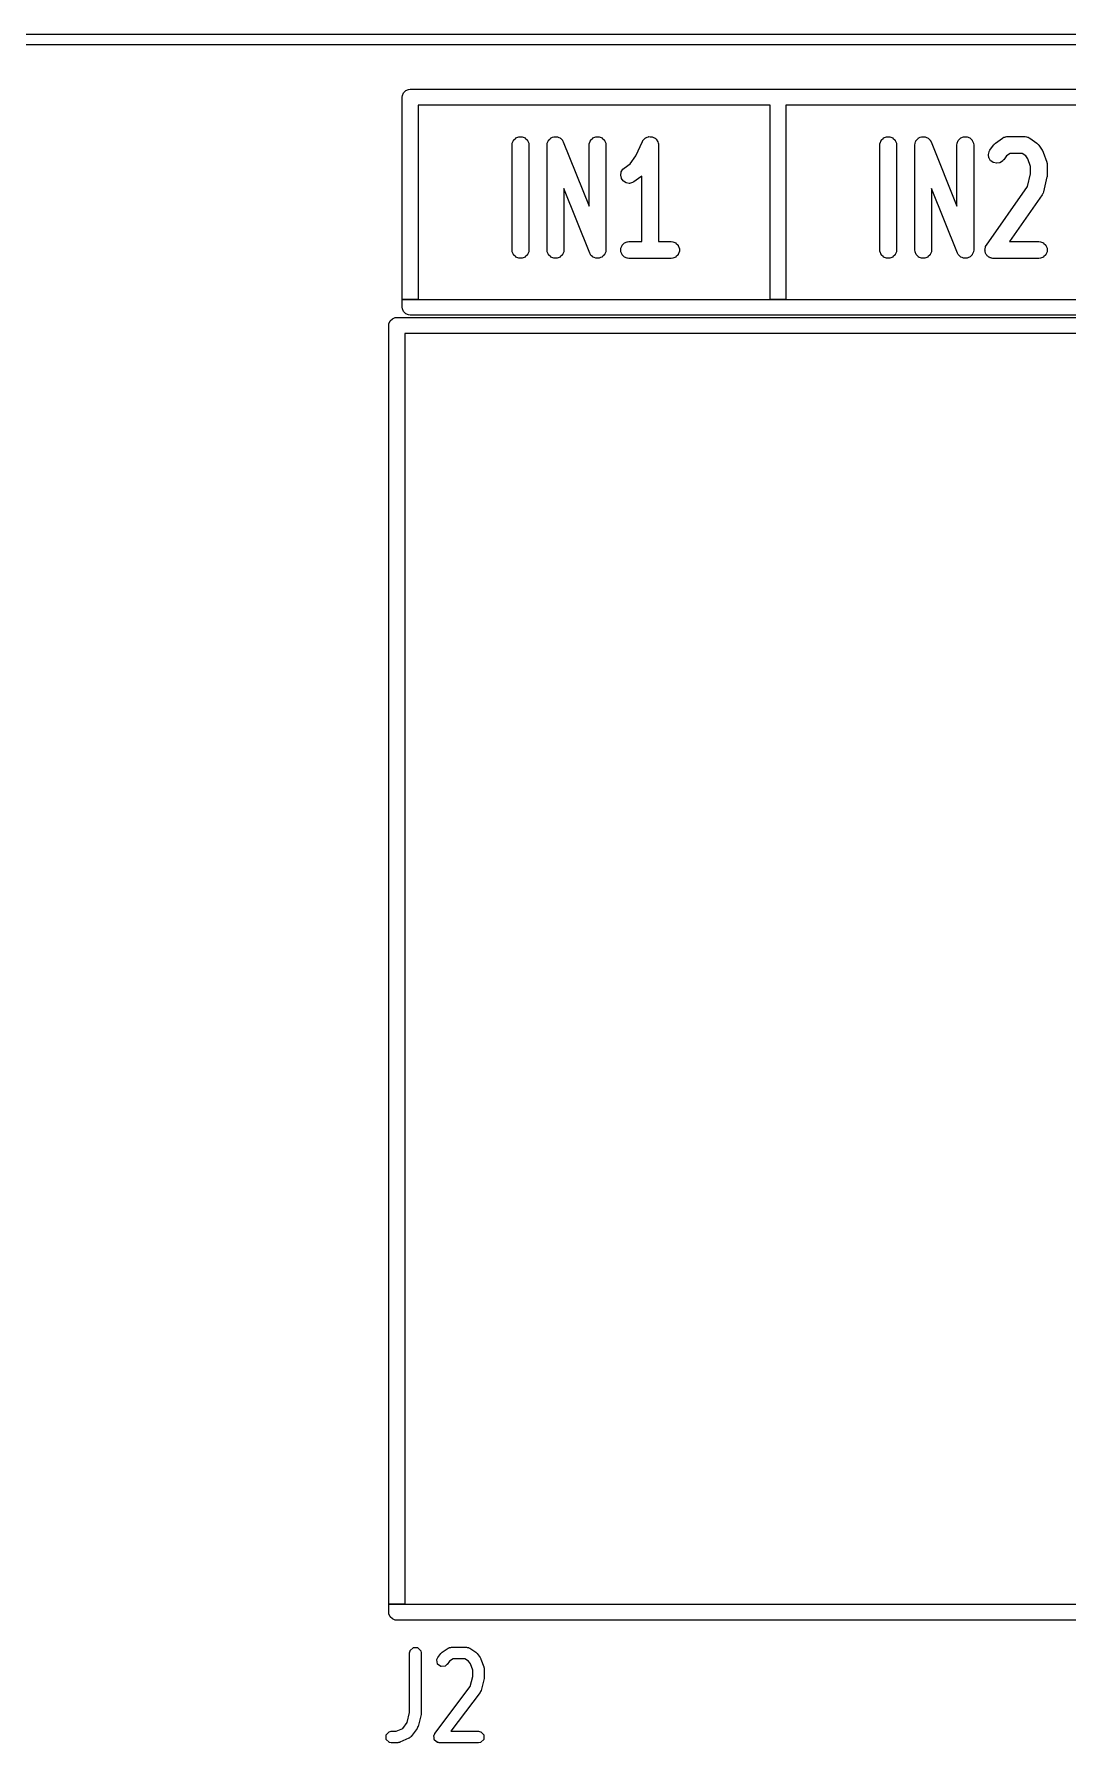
# Model space of a CAD drawing. Header units: inches. Extents: x 0 to 2.68, y 0 to 2.67.
# Drawn here: x 1.473 to 1.861, y 2.031 to 2.671 of the extents above; entities that cross this region are included whole.
import ezdxf

# ---------------------------------------------------------------- set-up
doc = ezdxf.new("R2010")
doc.units = ezdxf.units.IN
doc.header["$MEASUREMENT"] = 0
doc.layers.add('Edge.Cuts', color=254, linetype='CONTINUOUS', true_color=0xd0d2cd)

msp = doc.modelspace()

# ---------------------------------------------------------------- linework, layer by layer
at = {"layer": 'Edge.Cuts', "linetype": 'CONTINUOUS'}
for p, q in [((0, 2.67126), (2.67717, 2.67126)), ((2.6752, 2.66732), (0.00197, 2.66732)), ((1.61122, 2.64764), (1.61128, 2.64821)), ((1.61122, 2.57185), (1.61122, 2.64764)), ((1.61128, 2.64821), (1.61172, 2.64928)), ((1.61172, 2.64928), (1.61253, 2.65009)), ((1.61253, 2.65009), (1.6136, 2.65053)), ((1.6136, 2.65053), (1.61417, 2.65059)), ((1.61417, 2.65059), (2.16535, 2.65059)), ((1.74902, 2.64469), (1.61713, 2.64469)), ((1.61713, 2.64469), (1.61713, 2.57185)), ((1.74902, 2.57185), (1.74902, 2.64469)), ((1.88681, 2.64469), (1.75492, 2.64469)), ((1.75492, 2.64469), (1.75492, 2.57185)), ((1.6538, 2.63237), (1.65486, 2.63281)), ((1.65486, 2.63281), (1.65494, 2.63282)), ((1.65494, 2.63282), (1.65609, 2.63282)), ((1.65609, 2.63282), (1.65616, 2.63281)), ((1.65616, 2.63281), (1.65723, 2.63237)), ((1.66747, 2.6326), (1.66798, 2.63281)), ((1.66798, 2.63281), (1.66802, 2.63282)), ((1.66802, 2.63282), (1.66802, 2.63282)), ((1.66802, 2.63282), (1.66804, 2.63282)), ((1.66804, 2.63282), (1.66806, 2.63282)), ((1.66806, 2.63282), (1.6681, 2.63283)), ((1.66806, 2.63282), (1.66806, 2.63282)), ((1.6681, 2.63283), (1.66866, 2.63282)), ((1.66866, 2.63282), (1.66921, 2.63282)), ((1.66921, 2.63282), (1.66925, 2.63282)), ((1.66925, 2.63282), (1.66925, 2.63282)), ((1.66925, 2.63282), (1.66927, 2.63281)), ((1.66927, 2.63281), (1.66929, 2.63281)), ((1.66929, 2.63281), (1.66929, 2.63281)), ((1.66929, 2.63281), (1.66932, 2.6328)), ((1.66932, 2.6328), (1.66984, 2.63258)), ((1.68267, 2.63237), (1.68373, 2.63281)), ((1.68373, 2.63281), (1.68381, 2.63282)), ((1.68381, 2.63282), (1.68496, 2.63282)), ((1.68496, 2.63282), (1.68503, 2.63281)), ((1.68503, 2.63281), (1.6861, 2.63237)), ((1.70295, 2.63262), (1.70342, 2.63281)), ((1.70342, 2.63281), (1.70349, 2.63282)), ((1.70349, 2.63282), (1.70352, 2.63282)), ((1.70352, 2.63282), (1.70355, 2.63284)), ((1.70355, 2.63284), (1.70363, 2.63285)), ((1.70363, 2.63285), (1.70414, 2.63282)), ((1.70414, 2.63282), (1.70464, 2.63282)), ((1.70464, 2.63282), (1.70472, 2.63281)), ((1.70472, 2.63281), (1.70475, 2.6328)), ((1.70475, 2.6328), (1.70478, 2.6328)), ((1.70478, 2.6328), (1.70485, 2.63278)), ((1.70485, 2.63278), (1.70531, 2.63256)), ((1.79159, 2.63237), (1.79266, 2.63281)), ((1.79266, 2.63281), (1.79273, 2.63282)), ((1.79273, 2.63282), (1.79388, 2.63282)), ((1.79388, 2.63282), (1.79396, 2.63281)), ((1.79396, 2.63281), (1.79502, 2.63237)), ((1.80526, 2.6326), (1.80578, 2.63281)), ((1.80578, 2.63281), (1.80582, 2.63282)), ((1.80582, 2.63282), (1.80582, 2.63282)), ((1.80582, 2.63282), (1.80584, 2.63282)), ((1.80584, 2.63282), (1.80585, 2.63282)), ((1.80585, 2.63282), (1.80586, 2.63282)), ((1.80586, 2.63282), (1.80589, 2.63283)), ((1.80589, 2.63283), (1.80645, 2.63282)), ((1.80645, 2.63282), (1.80701, 2.63282)), ((1.80701, 2.63282), (1.80704, 2.63282)), ((1.80704, 2.63282), (1.80704, 2.63282)), ((1.80704, 2.63282), (1.80706, 2.63281)), ((1.80706, 2.63281), (1.80708, 2.63281)), ((1.80708, 2.63281), (1.80708, 2.63281)), ((1.80708, 2.63281), (1.80712, 2.6328)), ((1.80712, 2.6328), (1.80763, 2.63258)), ((1.82046, 2.63237), (1.82153, 2.63281)), ((1.82153, 2.63281), (1.8216, 2.63282)), ((1.8216, 2.63282), (1.82275, 2.63282)), ((1.82275, 2.63282), (1.82283, 2.63281)), ((1.82283, 2.63281), (1.82389, 2.63237)), ((1.83667, 2.63261), (1.83698, 2.63269)), ((1.83698, 2.63269), (1.83728, 2.63281)), ((1.83728, 2.63281), (1.83733, 2.63282)), ((1.83733, 2.63282), (1.83775, 2.63286)), ((1.83775, 2.63286), (1.83779, 2.63287)), ((1.83779, 2.63287), (1.83787, 2.63288)), ((1.83787, 2.63288), (1.83787, 2.63288)), ((1.83787, 2.63288), (1.83791, 2.63288)), ((1.83791, 2.63288), (1.83793, 2.63288)), ((1.83793, 2.63288), (1.84449, 2.63288)), ((1.84449, 2.63288), (1.84451, 2.63288)), ((1.84451, 2.63288), (1.84454, 2.63288)), ((1.84454, 2.63288), (1.84455, 2.63288)), ((1.84455, 2.63288), (1.84462, 2.63287)), ((1.84462, 2.63287), (1.84467, 2.63286)), ((1.84467, 2.63286), (1.84508, 2.63282)), ((1.84508, 2.63282), (1.84514, 2.63281)), ((1.84514, 2.63281), (1.84544, 2.63269)), ((1.84544, 2.63269), (1.84575, 2.63261)), ((1.65236, 2.62975), (1.65242, 2.63033)), ((1.65236, 2.62973), (1.65236, 2.62975)), ((1.65236, 2.59036), (1.65236, 2.62973)), ((1.65242, 2.63033), (1.65243, 2.63038)), ((1.65243, 2.63038), (1.65287, 2.63145)), ((1.65287, 2.63145), (1.65292, 2.63151)), ((1.65292, 2.63151), (1.65373, 2.63233)), ((1.65373, 2.63233), (1.6538, 2.63237)), ((1.65723, 2.63237), (1.65729, 2.63233)), ((1.65729, 2.63233), (1.65811, 2.63151)), ((1.65811, 2.63151), (1.65815, 2.63145)), ((1.65815, 2.63145), (1.65859, 2.63038)), ((1.65859, 2.63038), (1.6586, 2.63033)), ((1.6586, 2.63033), (1.65866, 2.62975)), ((1.65866, 2.62975), (1.65866, 2.62973)), ((1.65866, 2.62973), (1.65866, 2.59036)), ((1.66549, 2.62975), (1.66554, 2.63033)), ((1.66549, 2.62973), (1.66549, 2.62975)), ((1.66549, 2.59036), (1.66549, 2.62973)), ((1.66554, 2.63033), (1.66556, 2.63038)), ((1.66556, 2.63038), (1.66557, 2.63042)), ((1.66556, 2.63038), (1.66556, 2.63038)), ((1.66557, 2.63042), (1.66579, 2.63093)), ((1.66579, 2.63093), (1.666, 2.63145)), ((1.666, 2.63145), (1.66602, 2.63148)), ((1.66602, 2.63148), (1.66603, 2.6315)), ((1.66602, 2.63148), (1.66602, 2.63148)), ((1.66603, 2.6315), (1.66604, 2.63151)), ((1.66604, 2.63151), (1.66606, 2.63154)), ((1.66604, 2.63151), (1.66604, 2.63151)), ((1.66606, 2.63154), (1.66646, 2.63193)), ((1.66646, 2.63193), (1.66686, 2.63233)), ((1.66686, 2.63233), (1.66689, 2.63235)), ((1.66689, 2.63235), (1.6669, 2.63236)), ((1.66689, 2.63235), (1.66689, 2.63235)), ((1.6669, 2.63236), (1.66692, 2.63237)), ((1.66692, 2.63237), (1.66695, 2.63239)), ((1.66692, 2.63237), (1.66692, 2.63237)), ((1.66695, 2.63239), (1.66747, 2.6326)), ((1.66984, 2.63258), (1.67035, 2.63237)), ((1.67035, 2.63237), (1.67038, 2.63235)), ((1.67038, 2.63235), (1.67038, 2.63235)), ((1.67038, 2.63235), (1.6704, 2.63234)), ((1.6704, 2.63234), (1.67041, 2.63233)), ((1.67041, 2.63233), (1.67042, 2.63232)), ((1.67042, 2.63232), (1.67045, 2.6323)), ((1.67045, 2.6323), (1.67084, 2.6319)), ((1.67084, 2.6319), (1.67084, 2.6319)), ((1.67084, 2.6319), (1.67123, 2.63151)), ((1.67123, 2.63151), (1.67125, 2.63148)), ((1.67125, 2.63148), (1.67125, 2.63148)), ((1.67125, 2.63148), (1.67128, 2.63143)), ((1.67128, 2.63143), (1.67155, 2.63092)), ((1.67155, 2.63092), (1.67156, 2.6309)), ((1.67156, 2.6309), (1.68123, 2.60672)), ((1.68123, 2.62975), (1.68129, 2.63033)), ((1.68123, 2.62973), (1.68123, 2.62975)), ((1.68123, 2.60672), (1.68123, 2.62973)), ((1.68129, 2.63033), (1.68131, 2.63038)), ((1.68131, 2.63038), (1.68175, 2.63145)), ((1.68175, 2.63145), (1.68179, 2.63151)), ((1.68179, 2.63151), (1.6826, 2.63233)), ((1.6826, 2.63233), (1.68267, 2.63237)), ((1.6861, 2.63237), (1.68616, 2.63233)), ((1.68616, 2.63233), (1.68698, 2.63151)), ((1.68698, 2.63151), (1.68702, 2.63145)), ((1.68702, 2.63145), (1.68746, 2.63038)), ((1.68746, 2.63038), (1.68748, 2.63033)), ((1.68748, 2.63033), (1.68753, 2.62975)), ((1.68753, 2.62975), (1.68753, 2.62973)), ((1.68753, 2.62973), (1.68753, 2.59036)), ((1.69871, 2.62569), (1.70121, 2.63106)), ((1.70121, 2.63106), (1.70122, 2.63108)), ((1.70122, 2.63108), (1.70141, 2.6314)), ((1.70141, 2.6314), (1.70143, 2.63145)), ((1.70143, 2.63145), (1.70147, 2.63151)), ((1.70147, 2.63151), (1.70148, 2.63152)), ((1.70148, 2.63152), (1.70152, 2.63158)), ((1.70152, 2.63158), (1.70155, 2.63162)), ((1.70155, 2.63162), (1.70193, 2.63197)), ((1.70193, 2.63197), (1.70229, 2.63233)), ((1.70229, 2.63233), (1.70235, 2.63237)), ((1.70235, 2.63237), (1.70238, 2.63238)), ((1.70238, 2.63238), (1.7024, 2.6324)), ((1.7024, 2.6324), (1.70247, 2.63244)), ((1.70247, 2.63244), (1.70295, 2.63262)), ((1.70531, 2.63256), (1.70578, 2.63237)), ((1.70578, 2.63237), (1.70585, 2.63233)), ((1.70585, 2.63233), (1.70587, 2.6323)), ((1.70587, 2.6323), (1.7059, 2.63229)), ((1.7059, 2.63229), (1.70596, 2.63225)), ((1.70596, 2.63225), (1.7063, 2.63187)), ((1.7063, 2.63187), (1.70666, 2.63151)), ((1.70666, 2.63151), (1.70671, 2.63145)), ((1.70671, 2.63145), (1.70672, 2.63142)), ((1.70672, 2.63142), (1.70674, 2.6314)), ((1.70674, 2.6314), (1.70678, 2.63133)), ((1.70678, 2.63133), (1.70695, 2.63085)), ((1.70695, 2.63085), (1.70715, 2.63038)), ((1.70715, 2.63038), (1.70716, 2.63033)), ((1.70716, 2.63033), (1.70717, 2.63026)), ((1.70717, 2.63026), (1.70717, 2.63025)), ((1.70717, 2.63025), (1.70718, 2.63017)), ((1.70718, 2.63017), (1.70718, 2.63012)), ((1.70718, 2.63012), (1.70722, 2.62975)), ((1.70722, 2.62975), (1.70722, 2.62973)), ((1.70722, 2.62973), (1.70722, 2.59351)), ((1.79016, 2.62975), (1.79022, 2.63033)), ((1.79016, 2.62973), (1.79016, 2.62975)), ((1.79016, 2.59036), (1.79016, 2.62973)), ((1.79022, 2.63033), (1.79023, 2.63038)), ((1.79023, 2.63038), (1.79067, 2.63145)), ((1.79067, 2.63145), (1.79071, 2.63151)), ((1.79071, 2.63151), (1.79153, 2.63233)), ((1.79153, 2.63233), (1.79159, 2.63237)), ((1.79502, 2.63237), (1.79509, 2.63233)), ((1.79509, 2.63233), (1.7959, 2.63151)), ((1.7959, 2.63151), (1.79594, 2.63145)), ((1.79594, 2.63145), (1.79638, 2.63038)), ((1.79638, 2.63038), (1.7964, 2.63033)), ((1.7964, 2.63033), (1.79646, 2.62975)), ((1.79646, 2.62975), (1.79646, 2.62973)), ((1.79646, 2.62973), (1.79646, 2.59036)), ((1.80328, 2.62975), (1.80334, 2.63033)), ((1.80328, 2.62973), (1.80328, 2.62975)), ((1.80328, 2.59036), (1.80328, 2.62973)), ((1.80334, 2.63033), (1.80335, 2.63038)), ((1.80335, 2.63038), (1.80336, 2.63042)), ((1.80335, 2.63038), (1.80335, 2.63038)), ((1.80336, 2.63042), (1.80358, 2.63093)), ((1.80358, 2.63093), (1.80379, 2.63145)), ((1.80379, 2.63145), (1.80381, 2.63148)), ((1.80381, 2.63148), (1.80383, 2.6315)), ((1.80381, 2.63148), (1.80381, 2.63148)), ((1.80383, 2.6315), (1.80384, 2.63151)), ((1.80384, 2.63151), (1.80386, 2.63154)), ((1.80384, 2.63151), (1.80384, 2.63151)), ((1.80386, 2.63154), (1.80426, 2.63193)), ((1.80426, 2.63193), (1.80465, 2.63233)), ((1.80465, 2.63233), (1.80468, 2.63235)), ((1.80468, 2.63235), (1.8047, 2.63236)), ((1.80468, 2.63235), (1.80468, 2.63235)), ((1.8047, 2.63236), (1.80471, 2.63237)), ((1.80471, 2.63237), (1.80472, 2.63237)), ((1.80472, 2.63237), (1.80475, 2.63239)), ((1.80475, 2.63239), (1.80526, 2.6326)), ((1.80763, 2.63258), (1.80815, 2.63237)), ((1.80815, 2.63237), (1.80818, 2.63235)), ((1.80818, 2.63235), (1.80818, 2.63235)), ((1.80818, 2.63235), (1.80819, 2.63234)), ((1.80819, 2.63234), (1.80821, 2.63233)), ((1.80821, 2.63233), (1.80821, 2.63232)), ((1.80821, 2.63232), (1.80824, 2.6323)), ((1.80824, 2.6323), (1.80863, 2.6319)), ((1.80863, 2.6319), (1.80863, 2.6319)), ((1.80863, 2.6319), (1.80902, 2.63151)), ((1.80902, 2.63151), (1.80905, 2.63148)), ((1.80905, 2.63148), (1.80905, 2.63148)), ((1.80905, 2.63148), (1.80908, 2.63143)), ((1.80908, 2.63143), (1.80935, 2.63092)), ((1.80935, 2.63092), (1.80935, 2.6309)), ((1.80935, 2.6309), (1.81903, 2.60672)), ((1.81903, 2.62975), (1.81909, 2.63033)), ((1.81903, 2.62973), (1.81903, 2.62975)), ((1.81903, 2.60672), (1.81903, 2.62973)), ((1.81909, 2.63033), (1.8191, 2.63038)), ((1.8191, 2.63038), (1.81954, 2.63145)), ((1.81954, 2.63145), (1.81958, 2.63151)), ((1.81958, 2.63151), (1.8204, 2.63233)), ((1.8204, 2.63233), (1.82046, 2.63237)), ((1.82389, 2.63237), (1.82396, 2.63233)), ((1.82396, 2.63233), (1.82477, 2.63151)), ((1.82477, 2.63151), (1.82482, 2.63145)), ((1.82482, 2.63145), (1.82526, 2.63038)), ((1.82526, 2.63038), (1.82527, 2.63033)), ((1.82527, 2.63033), (1.82533, 2.62975)), ((1.82533, 2.62975), (1.82533, 2.62973)), ((1.82533, 2.62973), (1.82533, 2.59036)), ((1.83085, 2.62609), (1.83109, 2.62721)), ((1.83109, 2.62721), (1.83112, 2.62727)), ((1.83112, 2.62727), (1.8314, 2.62777)), ((1.8314, 2.62777), (1.83141, 2.62779)), ((1.83141, 2.62779), (1.83272, 2.62966)), ((1.83272, 2.62966), (1.83273, 2.62968)), ((1.83273, 2.62968), (1.83295, 2.62993)), ((1.83295, 2.62993), (1.83298, 2.62998)), ((1.83298, 2.62998), (1.83302, 2.63003)), ((1.83302, 2.63003), (1.83307, 2.63007)), ((1.83307, 2.63007), (1.83311, 2.63012)), ((1.83311, 2.63012), (1.83315, 2.63016)), ((1.83315, 2.63016), (1.8332, 2.63019)), ((1.8332, 2.63019), (1.83346, 2.63041)), ((1.83346, 2.63041), (1.83347, 2.63042)), ((1.83347, 2.63042), (1.8361, 2.63229)), ((1.8361, 2.63229), (1.83611, 2.6323)), ((1.83611, 2.6323), (1.83614, 2.63232)), ((1.83614, 2.63232), (1.83615, 2.63233)), ((1.83615, 2.63233), (1.83621, 2.63237)), ((1.83621, 2.63237), (1.83625, 2.63239)), ((1.83625, 2.63239), (1.83661, 2.63259)), ((1.83661, 2.63259), (1.83667, 2.63261)), ((1.83894, 2.62658), (1.83757, 2.62561)), ((1.84348, 2.62658), (1.83894, 2.62658)), ((1.84484, 2.62561), (1.84348, 2.62658)), ((1.84575, 2.63261), (1.8458, 2.63259)), ((1.8458, 2.63259), (1.84616, 2.63239)), ((1.84616, 2.63239), (1.8462, 2.63237)), ((1.8462, 2.63237), (1.84627, 2.63233)), ((1.84627, 2.63233), (1.84627, 2.63232)), ((1.84627, 2.63232), (1.8463, 2.6323)), ((1.8463, 2.6323), (1.84632, 2.63229)), ((1.84632, 2.63229), (1.84894, 2.63042)), ((1.84894, 2.63042), (1.84896, 2.63041)), ((1.84896, 2.63041), (1.84921, 2.63019)), ((1.84921, 2.63019), (1.84926, 2.63016)), ((1.84926, 2.63016), (1.8493, 2.63012)), ((1.8493, 2.63012), (1.84935, 2.63007)), ((1.84935, 2.63007), (1.84939, 2.63003)), ((1.84939, 2.63003), (1.84943, 2.62998)), ((1.84943, 2.62998), (1.84946, 2.62993)), ((1.84946, 2.62993), (1.84968, 2.62968)), ((1.84968, 2.62968), (1.84969, 2.62966)), ((1.84969, 2.62966), (1.85101, 2.62779)), ((1.85101, 2.62779), (1.85102, 2.62777)), ((1.85102, 2.62777), (1.85109, 2.62764)), ((1.85109, 2.62764), (1.85112, 2.62761)), ((1.85112, 2.62761), (1.85115, 2.62757)), ((1.85115, 2.62757), (1.85122, 2.62741)), ((1.85122, 2.62741), (1.8513, 2.62727)), ((1.8513, 2.62727), (1.85132, 2.62721)), ((1.85132, 2.62721), (1.85133, 2.62717)), ((1.85133, 2.62717), (1.85139, 2.62704)), ((1.85139, 2.62704), (1.8514, 2.62702)), ((1.8514, 2.62702), (1.85271, 2.62327)), ((1.69327, 2.61963), (1.69388, 2.62061)), ((1.69388, 2.62061), (1.69391, 2.62065)), ((1.69391, 2.62065), (1.69435, 2.62103)), ((1.69435, 2.62103), (1.69436, 2.62105)), ((1.69436, 2.62105), (1.69655, 2.62261)), ((1.69655, 2.62261), (1.69871, 2.62569)), ((1.83084, 2.62601), (1.83085, 2.62609)), ((1.83104, 2.62488), (1.83084, 2.62601)), ((1.83107, 2.62481), (1.83104, 2.62488)), ((1.83169, 2.62383), (1.83107, 2.62481)), ((1.83174, 2.62378), (1.83169, 2.62383)), ((1.83269, 2.62312), (1.83174, 2.62378)), ((1.83276, 2.62309), (1.83269, 2.62312)), ((1.83388, 2.62284), (1.83276, 2.62309)), ((1.83396, 2.62284), (1.83388, 2.62284)), ((1.83509, 2.62304), (1.83396, 2.62284)), ((1.83517, 2.62306), (1.83509, 2.62304)), ((1.83614, 2.62368), (1.83517, 2.62306)), ((1.83618, 2.62372), (1.83614, 2.62368)), ((1.83656, 2.62416), (1.83618, 2.62372)), ((1.83657, 2.62418), (1.83656, 2.62416)), ((1.83757, 2.62561), (1.83657, 2.62418)), ((1.8456, 2.62453), (1.84484, 2.62561)), ((1.84659, 2.6217), (1.8456, 2.62453)), ((1.84659, 2.61885), (1.84659, 2.6217)), ((1.85271, 2.62327), (1.85272, 2.62325)), ((1.85272, 2.62325), (1.85279, 2.62294)), ((1.85279, 2.62294), (1.85282, 2.62288)), ((1.85282, 2.62288), (1.85283, 2.62283)), ((1.85283, 2.62283), (1.85284, 2.62276)), ((1.85284, 2.62276), (1.85285, 2.62269)), ((1.85285, 2.62269), (1.85286, 2.62263)), ((1.85286, 2.62263), (1.85285, 2.62257)), ((1.85285, 2.62257), (1.85289, 2.62225)), ((1.85289, 2.62225), (1.85289, 2.62223)), ((1.85289, 2.62223), (1.85289, 2.61848)), ((1.69305, 2.61842), (1.69324, 2.61956)), ((1.69305, 2.61835), (1.69305, 2.61842)), ((1.69331, 2.61722), (1.69305, 2.61835)), ((1.69324, 2.61956), (1.69327, 2.61963)), ((1.69334, 2.61715), (1.69331, 2.61722)), ((1.69401, 2.61622), (1.69334, 2.61715)), ((1.69407, 2.61616), (1.69401, 2.61622)), ((1.69505, 2.61555), (1.69407, 2.61616)), ((1.69512, 2.61553), (1.69505, 2.61555)), ((1.69625, 2.61534), (1.69512, 2.61553)), ((1.69633, 2.61534), (1.69625, 2.61534)), ((1.69745, 2.6156), (1.69633, 2.61534)), ((1.69751, 2.61562), (1.69745, 2.6156)), ((1.69801, 2.61591), (1.69751, 2.61562)), ((1.69802, 2.61592), (1.69801, 2.61591)), ((1.70065, 2.61779), (1.69802, 2.61592)), ((1.70066, 2.61781), (1.70065, 2.61779)), ((1.70092, 2.61803), (1.70066, 2.61781)), ((1.70092, 2.59351), (1.70092, 2.61803)), ((1.70092, 2.61803), (1.70092, 2.61803)), ((1.8301, 2.59217), (1.8455, 2.61417)), ((1.8455, 2.61417), (1.84659, 2.61885)), ((1.8528, 2.61777), (1.85149, 2.61214)), ((1.85281, 2.61779), (1.8528, 2.61777)), ((1.85282, 2.61783), (1.85281, 2.61783)), ((1.85281, 2.61783), (1.85281, 2.61779)), ((1.85283, 2.61789), (1.85282, 2.61783)), ((1.85285, 2.61812), (1.85283, 2.61789)), ((1.85288, 2.61836), (1.85285, 2.61812)), ((1.85289, 2.61846), (1.85288, 2.61842)), ((1.85288, 2.61842), (1.85288, 2.61842)), ((1.85288, 2.61842), (1.85288, 2.61836)), ((1.85289, 2.61848), (1.85289, 2.61846)), ((1.68146, 2.58919), (1.67178, 2.61338)), ((1.67178, 2.61338), (1.67178, 2.59036)), ((1.81925, 2.58919), (1.80958, 2.61338)), ((1.80958, 2.61338), (1.80958, 2.59036)), ((1.85101, 2.61105), (1.83873, 2.59351)), ((1.85102, 2.61107), (1.85101, 2.61105)), ((1.85126, 2.61151), (1.85102, 2.61107)), ((1.85127, 2.61152), (1.85126, 2.61151)), ((1.8513, 2.61157), (1.85127, 2.61152)), ((1.85132, 2.61163), (1.8513, 2.61158)), ((1.8513, 2.61158), (1.8513, 2.61158)), ((1.8513, 2.61158), (1.8513, 2.61158)), ((1.8513, 2.61158), (1.8513, 2.61157)), ((1.8513, 2.61157), (1.8513, 2.61157)), ((1.85149, 2.61212), (1.85132, 2.61164)), ((1.85132, 2.61164), (1.85132, 2.61163)), ((1.85149, 2.61214), (1.85149, 2.61212)), ((1.65236, 2.59034), (1.65236, 2.59036)), ((1.65242, 2.58977), (1.65236, 2.59034)), ((1.65243, 2.58971), (1.65242, 2.58977)), ((1.65287, 2.58865), (1.65243, 2.58971)), ((1.65292, 2.58858), (1.65287, 2.58865)), ((1.65373, 2.58777), (1.65292, 2.58858)), ((1.65811, 2.58858), (1.65729, 2.58777)), ((1.65815, 2.58865), (1.65811, 2.58858)), ((1.65859, 2.58971), (1.65815, 2.58865)), ((1.6586, 2.58977), (1.65859, 2.58971)), ((1.65866, 2.59034), (1.6586, 2.58977)), ((1.65866, 2.59036), (1.65866, 2.59034)), ((1.66549, 2.59034), (1.66549, 2.59036)), ((1.66554, 2.58977), (1.66549, 2.59034)), ((1.66556, 2.58971), (1.66554, 2.58977)), ((1.666, 2.58865), (1.66556, 2.58971)), ((1.66604, 2.58858), (1.666, 2.58865)), ((1.66686, 2.58777), (1.66604, 2.58858)), ((1.67123, 2.58858), (1.67041, 2.58777)), ((1.67127, 2.58865), (1.67123, 2.58858)), ((1.67171, 2.58971), (1.67127, 2.58865)), ((1.67173, 2.58977), (1.67171, 2.58971)), ((1.67178, 2.59034), (1.67173, 2.58977)), ((1.67178, 2.59036), (1.67178, 2.59034)), ((1.68147, 2.58917), (1.68146, 2.58919)), ((1.68173, 2.58866), (1.68147, 2.58917)), ((1.68177, 2.58861), (1.68173, 2.58866)), ((1.68179, 2.58858), (1.68177, 2.58861)), ((1.68177, 2.58861), (1.68177, 2.58861)), ((1.68218, 2.58819), (1.68179, 2.58858)), ((1.68257, 2.58779), (1.68218, 2.58819)), ((1.68218, 2.58819), (1.68218, 2.58819)), ((1.68655, 2.58816), (1.68616, 2.58777)), ((1.68696, 2.58855), (1.68655, 2.58816)), ((1.68698, 2.58858), (1.68696, 2.58855)), ((1.68699, 2.5886), (1.68698, 2.58858)), ((1.68698, 2.58858), (1.68698, 2.58858)), ((1.687, 2.58861), (1.68699, 2.5886)), ((1.68702, 2.58865), (1.687, 2.58862)), ((1.687, 2.58862), (1.687, 2.58861)), ((1.68723, 2.58916), (1.68702, 2.58865)), ((1.68745, 2.58967), (1.68723, 2.58916)), ((1.68723, 2.58916), (1.68723, 2.58916)), ((1.68746, 2.58971), (1.68745, 2.58967)), ((1.68748, 2.58977), (1.68746, 2.58971)), ((1.68746, 2.58971), (1.68746, 2.58971)), ((1.68753, 2.59034), (1.68748, 2.58977)), ((1.68753, 2.59036), (1.68753, 2.59034)), ((1.6931, 2.59094), (1.69312, 2.59101)), ((1.6931, 2.58979), (1.6931, 2.59094)), ((1.69312, 2.58971), (1.6931, 2.58979)), ((1.69312, 2.59101), (1.69356, 2.59208)), ((1.69356, 2.58865), (1.69312, 2.58971)), ((1.69356, 2.59208), (1.6936, 2.59214)), ((1.6936, 2.58858), (1.69356, 2.58865)), ((1.6936, 2.59214), (1.69441, 2.59296)), ((1.69441, 2.58777), (1.6936, 2.58858)), ((1.69441, 2.59296), (1.69448, 2.593)), ((1.69448, 2.593), (1.69554, 2.59344)), ((1.69554, 2.59344), (1.6956, 2.59345)), ((1.6956, 2.59345), (1.69617, 2.59351)), ((1.69617, 2.59351), (1.69619, 2.59351)), ((1.69619, 2.59351), (1.70092, 2.59351)), ((1.70722, 2.59351), (1.71194, 2.59351)), ((1.71194, 2.59351), (1.71196, 2.59351)), ((1.71196, 2.59351), (1.71254, 2.59345)), ((1.71254, 2.59345), (1.71259, 2.59344)), ((1.71259, 2.59344), (1.71366, 2.593)), ((1.71366, 2.593), (1.71372, 2.59296)), ((1.71372, 2.59296), (1.71454, 2.59214)), ((1.71454, 2.58858), (1.71372, 2.58777)), ((1.71454, 2.59214), (1.71458, 2.59208)), ((1.71458, 2.58865), (1.71454, 2.58858)), ((1.71458, 2.59208), (1.71502, 2.59101)), ((1.71502, 2.58971), (1.71458, 2.58865)), ((1.71502, 2.59101), (1.71504, 2.59094)), ((1.71504, 2.58979), (1.71502, 2.58971)), ((1.71504, 2.59094), (1.71504, 2.58979)), ((1.79016, 2.59034), (1.79016, 2.59036)), ((1.79022, 2.58977), (1.79016, 2.59034)), ((1.79023, 2.58971), (1.79022, 2.58977)), ((1.79067, 2.58865), (1.79023, 2.58971)), ((1.79071, 2.58858), (1.79067, 2.58865)), ((1.79153, 2.58777), (1.79071, 2.58858)), ((1.7959, 2.58858), (1.79509, 2.58777)), ((1.79594, 2.58865), (1.7959, 2.58858)), ((1.79638, 2.58971), (1.79594, 2.58865)), ((1.7964, 2.58977), (1.79638, 2.58971)), ((1.79646, 2.59034), (1.7964, 2.58977)), ((1.79646, 2.59036), (1.79646, 2.59034)), ((1.80328, 2.59034), (1.80328, 2.59036)), ((1.80334, 2.58977), (1.80328, 2.59034)), ((1.80335, 2.58971), (1.80334, 2.58977)), ((1.80379, 2.58865), (1.80335, 2.58971)), ((1.80384, 2.58858), (1.80379, 2.58865)), ((1.80465, 2.58777), (1.80384, 2.58858)), ((1.80902, 2.58858), (1.80821, 2.58777)), ((1.80907, 2.58865), (1.80902, 2.58858)), ((1.80951, 2.58971), (1.80907, 2.58865)), ((1.80952, 2.58977), (1.80951, 2.58971)), ((1.80958, 2.59034), (1.80952, 2.58977)), ((1.80958, 2.59036), (1.80958, 2.59034)), ((1.81926, 2.58917), (1.81925, 2.58919)), ((1.81953, 2.58866), (1.81926, 2.58917)), ((1.81956, 2.58861), (1.81953, 2.58866)), ((1.81958, 2.58858), (1.81956, 2.58861)), ((1.81956, 2.58861), (1.81956, 2.58861)), ((1.81998, 2.58819), (1.81958, 2.58858)), ((1.82037, 2.58779), (1.81998, 2.58819)), ((1.81998, 2.58819), (1.81998, 2.58819)), ((1.82435, 2.58816), (1.82396, 2.58777)), ((1.82475, 2.58855), (1.82435, 2.58816)), ((1.82477, 2.58858), (1.82475, 2.58855)), ((1.82478, 2.5886), (1.82477, 2.58858)), ((1.82477, 2.58858), (1.82477, 2.58858)), ((1.82479, 2.58861), (1.82478, 2.5886)), ((1.82482, 2.58865), (1.82479, 2.58862)), ((1.82479, 2.58862), (1.82479, 2.58861)), ((1.82503, 2.58916), (1.82482, 2.58865)), ((1.82525, 2.58967), (1.82503, 2.58916)), ((1.82503, 2.58916), (1.82503, 2.58916)), ((1.82526, 2.58971), (1.82525, 2.58967)), ((1.82527, 2.58977), (1.82526, 2.58971)), ((1.82526, 2.58971), (1.82526, 2.58971)), ((1.82533, 2.59034), (1.82527, 2.58977)), ((1.82533, 2.59036), (1.82533, 2.59034)), ((1.82953, 2.59047), (1.82958, 2.5907)), ((1.82953, 2.59039), (1.82953, 2.59047)), ((1.82958, 2.59009), (1.82953, 2.59039)), ((1.82958, 2.59094), (1.8296, 2.59101)), ((1.82958, 2.5907), (1.82958, 2.59094)), ((1.82958, 2.58979), (1.82958, 2.59009)), ((1.8296, 2.58971), (1.82958, 2.58979)), ((1.8296, 2.59101), (1.82972, 2.59129)), ((1.82969, 2.58949), (1.8296, 2.58971)), ((1.82973, 2.58926), (1.82969, 2.58949)), ((1.82972, 2.59129), (1.82978, 2.59159)), ((1.82976, 2.58919), (1.82973, 2.58926)), ((1.82992, 2.58893), (1.82976, 2.58919)), ((1.82978, 2.59159), (1.8298, 2.59165)), ((1.8298, 2.59165), (1.83003, 2.59205)), ((1.83004, 2.58865), (1.82992, 2.58893)), ((1.83003, 2.59205), (1.83004, 2.59208)), ((1.83004, 2.59208), (1.83007, 2.59212)), ((1.83008, 2.58858), (1.83004, 2.58865)), ((1.83007, 2.59212), (1.83009, 2.59215)), ((1.83025, 2.58841), (1.83008, 2.58858)), ((1.83009, 2.59215), (1.8301, 2.59217)), ((1.83038, 2.58821), (1.83025, 2.58841)), ((1.83043, 2.58816), (1.83038, 2.58821)), ((1.83068, 2.58798), (1.83043, 2.58816)), ((1.8309, 2.58777), (1.83068, 2.58798)), ((1.83873, 2.59351), (1.84974, 2.59351)), ((1.84974, 2.59351), (1.84976, 2.59351)), ((1.84976, 2.59351), (1.85033, 2.59345)), ((1.85033, 2.59345), (1.85039, 2.59344)), ((1.85039, 2.59344), (1.85145, 2.593)), ((1.85145, 2.593), (1.85152, 2.59296)), ((1.85152, 2.59296), (1.85233, 2.59214)), ((1.85233, 2.58858), (1.85152, 2.58777)), ((1.85233, 2.59214), (1.85237, 2.59208)), ((1.85237, 2.58865), (1.85233, 2.58858)), ((1.85237, 2.59208), (1.85282, 2.59101)), ((1.85282, 2.58971), (1.85237, 2.58865)), ((1.85282, 2.59101), (1.85283, 2.59094)), ((1.85283, 2.58979), (1.85282, 2.58971)), ((1.85283, 2.59094), (1.85283, 2.58979)), ((1.6538, 2.58772), (1.65373, 2.58777)), ((1.65486, 2.58728), (1.6538, 2.58772)), ((1.65494, 2.58727), (1.65486, 2.58728)), ((1.65609, 2.58727), (1.65494, 2.58727)), ((1.65616, 2.58728), (1.65609, 2.58727)), ((1.65723, 2.58772), (1.65616, 2.58728)), ((1.65729, 2.58777), (1.65723, 2.58772)), ((1.66692, 2.58772), (1.66686, 2.58777)), ((1.66798, 2.58728), (1.66692, 2.58772)), ((1.66806, 2.58727), (1.66798, 2.58728)), ((1.66921, 2.58727), (1.66806, 2.58727)), ((1.66929, 2.58728), (1.66921, 2.58727)), ((1.67035, 2.58772), (1.66929, 2.58728)), ((1.67041, 2.58777), (1.67035, 2.58772)), ((1.6826, 2.58777), (1.68257, 2.58779)), ((1.68262, 2.58776), (1.6826, 2.58777)), ((1.6826, 2.58777), (1.6826, 2.58777)), ((1.68264, 2.58775), (1.68262, 2.58776)), ((1.68267, 2.58772), (1.68264, 2.58775)), ((1.68264, 2.58775), (1.68264, 2.58775)), ((1.68318, 2.58751), (1.68267, 2.58772)), ((1.68369, 2.58729), (1.68318, 2.58751)), ((1.68318, 2.58751), (1.68318, 2.58751)), ((1.68373, 2.58728), (1.68369, 2.58729)), ((1.68375, 2.58728), (1.68373, 2.58728)), ((1.68373, 2.58728), (1.68373, 2.58728)), ((1.68377, 2.58728), (1.68375, 2.58728)), ((1.68381, 2.58727), (1.68377, 2.58728)), ((1.68377, 2.58728), (1.68377, 2.58728)), ((1.68436, 2.58727), (1.68381, 2.58727)), ((1.68492, 2.58726), (1.68436, 2.58727)), ((1.68496, 2.58727), (1.68492, 2.58726)), ((1.68498, 2.58727), (1.68496, 2.58727)), ((1.68496, 2.58727), (1.68496, 2.58727)), ((1.685, 2.58728), (1.68498, 2.58727)), ((1.68503, 2.58728), (1.685, 2.58728)), ((1.685, 2.58728), (1.685, 2.58728)), ((1.68555, 2.5875), (1.68503, 2.58728)), ((1.68607, 2.5877), (1.68555, 2.5875)), ((1.6861, 2.58772), (1.68607, 2.5877)), ((1.68611, 2.58773), (1.6861, 2.58772)), ((1.6861, 2.58772), (1.6861, 2.58772)), ((1.68613, 2.58775), (1.68611, 2.58773)), ((1.68616, 2.58777), (1.68613, 2.58775)), ((1.68613, 2.58775), (1.68613, 2.58775)), ((1.69448, 2.58772), (1.69441, 2.58777)), ((1.69554, 2.58728), (1.69448, 2.58772)), ((1.6956, 2.58727), (1.69554, 2.58728)), ((1.69617, 2.58721), (1.6956, 2.58727)), ((1.69619, 2.58721), (1.69617, 2.58721)), ((1.71194, 2.58721), (1.69619, 2.58721)), ((1.71196, 2.58721), (1.71194, 2.58721)), ((1.71254, 2.58727), (1.71196, 2.58721)), ((1.71259, 2.58728), (1.71254, 2.58727)), ((1.71366, 2.58772), (1.71259, 2.58728)), ((1.71372, 2.58777), (1.71366, 2.58772)), ((1.79159, 2.58772), (1.79153, 2.58777)), ((1.79266, 2.58728), (1.79159, 2.58772)), ((1.79273, 2.58727), (1.79266, 2.58728)), ((1.79388, 2.58727), (1.79273, 2.58727)), ((1.79396, 2.58728), (1.79388, 2.58727)), ((1.79502, 2.58772), (1.79396, 2.58728)), ((1.79509, 2.58777), (1.79502, 2.58772)), ((1.80471, 2.58772), (1.80465, 2.58777)), ((1.80578, 2.58728), (1.80471, 2.58772)), ((1.80585, 2.58727), (1.80578, 2.58728)), ((1.80701, 2.58727), (1.80585, 2.58727)), ((1.80708, 2.58728), (1.80701, 2.58727)), ((1.80815, 2.58772), (1.80708, 2.58728)), ((1.80821, 2.58777), (1.80815, 2.58772)), ((1.8204, 2.58777), (1.82037, 2.58779)), ((1.82042, 2.58776), (1.8204, 2.58777)), ((1.8204, 2.58777), (1.8204, 2.58777)), ((1.82043, 2.58775), (1.82042, 2.58776)), ((1.82046, 2.58772), (1.82043, 2.58775)), ((1.82043, 2.58775), (1.82043, 2.58775)), ((1.82098, 2.58751), (1.82046, 2.58772)), ((1.82149, 2.58729), (1.82098, 2.58751)), ((1.82098, 2.58751), (1.82098, 2.58751)), ((1.82153, 2.58728), (1.82149, 2.58729)), ((1.82155, 2.58728), (1.82153, 2.58728)), ((1.82153, 2.58728), (1.82153, 2.58728)), ((1.82156, 2.58728), (1.82155, 2.58728)), ((1.82157, 2.58728), (1.82156, 2.58728)), ((1.8216, 2.58727), (1.82157, 2.58728)), ((1.82216, 2.58727), (1.8216, 2.58727)), ((1.82272, 2.58726), (1.82216, 2.58727)), ((1.82275, 2.58727), (1.82272, 2.58726)), ((1.82277, 2.58727), (1.82275, 2.58727)), ((1.82275, 2.58727), (1.82275, 2.58727)), ((1.82279, 2.58728), (1.82277, 2.58727)), ((1.82283, 2.58728), (1.82279, 2.58728)), ((1.82279, 2.58728), (1.82279, 2.58728)), ((1.82334, 2.5875), (1.82283, 2.58728)), ((1.82386, 2.5877), (1.82334, 2.5875)), ((1.82389, 2.58772), (1.82386, 2.5877)), ((1.82391, 2.58773), (1.82389, 2.58772)), ((1.82389, 2.58772), (1.82389, 2.58772)), ((1.82393, 2.58775), (1.82391, 2.58773)), ((1.82396, 2.58777), (1.82393, 2.58775)), ((1.82393, 2.58775), (1.82393, 2.58775)), ((1.83096, 2.58772), (1.8309, 2.58777)), ((1.83118, 2.58763), (1.83096, 2.58772)), ((1.83138, 2.5875), (1.83118, 2.58763)), ((1.83145, 2.58747), (1.83138, 2.5875)), ((1.83174, 2.5874), (1.83145, 2.58747)), ((1.83203, 2.58728), (1.83174, 2.5874)), ((1.83208, 2.58727), (1.83203, 2.58728)), ((1.83254, 2.58722), (1.83208, 2.58727)), ((1.83257, 2.58722), (1.83254, 2.58722)), ((1.83262, 2.58722), (1.83257, 2.58722)), ((1.83266, 2.58721), (1.83262, 2.58722)), ((1.83268, 2.58721), (1.83266, 2.58721)), ((1.84974, 2.58721), (1.83268, 2.58721)), ((1.84976, 2.58721), (1.84974, 2.58721)), ((1.85033, 2.58727), (1.84976, 2.58721)), ((1.85039, 2.58728), (1.85033, 2.58727)), ((1.85145, 2.58772), (1.85039, 2.58728)), ((1.85152, 2.58777), (1.85145, 2.58772)), ((1.61122, 2.5689), (1.61122, 2.57185)), ((1.61122, 2.57185), (1.61713, 2.57185)), ((1.61713, 2.57185), (1.61122, 2.57185)), ((1.61128, 2.56832), (1.61122, 2.5689)), ((1.61713, 2.57185), (1.74902, 2.57185)), ((1.74902, 2.57185), (1.75492, 2.57185)), ((1.75492, 2.57185), (1.74902, 2.57185)), ((1.75492, 2.57185), (1.88681, 2.57185)), ((1.60617, 2.56209), (1.60623, 2.56267)), ((1.60623, 2.56267), (1.60668, 2.56375)), ((1.60668, 2.56375), (1.60751, 2.56458)), ((1.60751, 2.56458), (1.60859, 2.56503)), ((1.60859, 2.56503), (1.60917, 2.56509)), ((1.60917, 2.56509), (2.22941, 2.56509)), ((1.61172, 2.56726), (1.61128, 2.56832)), ((1.61253, 2.56644), (1.61172, 2.56726)), ((1.6136, 2.566), (1.61253, 2.56644)), ((1.61417, 2.56594), (1.6136, 2.566)), ((2.16535, 2.56594), (1.61417, 2.56594)), ((1.60617, 2.08265), (1.60617, 2.56209)), ((2.22641, 2.55909), (1.61217, 2.55909)), ((1.61217, 2.55909), (1.61217, 2.08265)), ((1.60617, 2.07965), (1.60617, 2.08265)), ((1.60617, 2.08265), (1.61217, 2.08265)), ((1.61217, 2.08265), (1.60617, 2.08265)), ((1.61217, 2.08265), (2.22641, 2.08265)), ((1.60623, 2.07906), (1.60617, 2.07965)), ((1.60668, 2.07798), (1.60623, 2.07906)), ((1.60751, 2.07715), (1.60668, 2.07798)), ((1.60859, 2.0767), (1.60751, 2.07715)), ((1.60917, 2.07665), (1.60859, 2.0767)), ((2.22941, 2.07665), (1.60917, 2.07665)), ((1.61398, 2.06441), (1.61413, 2.06517)), ((1.61398, 2.06437), (1.61398, 2.06441)), ((1.61398, 2.04214), (1.61398, 2.06437)), ((1.61413, 2.06517), (1.61418, 2.06527)), ((1.61418, 2.06527), (1.61525, 2.06633)), ((1.61525, 2.06633), (1.61539, 2.06639)), ((1.61539, 2.06639), (1.61689, 2.06639)), ((1.61689, 2.06639), (1.61703, 2.06633)), ((1.61703, 2.06633), (1.6181, 2.06527)), ((1.6181, 2.06527), (1.61815, 2.06517)), ((1.61815, 2.06517), (1.6183, 2.06441)), ((1.6183, 2.06441), (1.61831, 2.06437)), ((1.61831, 2.06437), (1.61831, 2.04188)), ((1.62418, 2.06195), (1.62451, 2.06264)), ((1.62451, 2.06264), (1.62453, 2.06267)), ((1.62453, 2.06267), (1.62566, 2.06417)), ((1.62566, 2.06417), (1.62568, 2.0642)), ((1.62568, 2.0642), (1.62593, 2.06442)), ((1.62593, 2.06442), (1.62616, 2.06465)), ((1.62616, 2.06465), (1.62619, 2.06468)), ((1.62619, 2.06468), (1.62844, 2.06618)), ((1.62844, 2.06618), (1.62847, 2.06619)), ((1.62847, 2.06619), (1.62871, 2.06629)), ((1.62871, 2.06629), (1.62875, 2.06633)), ((1.62875, 2.06633), (1.62885, 2.06639)), ((1.62885, 2.06639), (1.62902, 2.06642)), ((1.62902, 2.06642), (1.62918, 2.06649)), ((1.62918, 2.06649), (1.6293, 2.0665)), ((1.6293, 2.0665), (1.62935, 2.06649)), ((1.62935, 2.06649), (1.6296, 2.06654)), ((1.6296, 2.06654), (1.62964, 2.06654)), ((1.62964, 2.06654), (1.63526, 2.06654)), ((1.63526, 2.06654), (1.6353, 2.06654)), ((1.6353, 2.06654), (1.63555, 2.06649)), ((1.63555, 2.06649), (1.63561, 2.0665)), ((1.63561, 2.0665), (1.63572, 2.06649)), ((1.63572, 2.06649), (1.63588, 2.06642)), ((1.63588, 2.06642), (1.63606, 2.06639)), ((1.63606, 2.06639), (1.63616, 2.06633)), ((1.63616, 2.06633), (1.6362, 2.06629)), ((1.6362, 2.06629), (1.63643, 2.06619)), ((1.63643, 2.06619), (1.63647, 2.06618)), ((1.63647, 2.06618), (1.63872, 2.06468)), ((1.63872, 2.06468), (1.63875, 2.06465)), ((1.63875, 2.06465), (1.63898, 2.06442)), ((1.63898, 2.06442), (1.63922, 2.0642)), ((1.63922, 2.0642), (1.63925, 2.06417)), ((1.63925, 2.06417), (1.64037, 2.06267)), ((1.64037, 2.06267), (1.64039, 2.06264)), ((1.64039, 2.06264), (1.64051, 2.0624)), ((1.62416, 2.06184), (1.62418, 2.06195)), ((1.62438, 2.06034), (1.62416, 2.06184)), ((1.62445, 2.06021), (1.62438, 2.06034)), ((1.62566, 2.05931), (1.62445, 2.06021)), ((1.6258, 2.05927), (1.62566, 2.05931)), ((1.6273, 2.05949), (1.6258, 2.05927)), ((1.6274, 2.05953), (1.6273, 2.05949)), ((1.62797, 2.06005), (1.6274, 2.05953)), ((1.628, 2.06008), (1.62797, 2.06005)), ((1.6289, 2.06128), (1.628, 2.06008)), ((1.6303, 2.06221), (1.6289, 2.06128)), ((1.63461, 2.06221), (1.6303, 2.06221)), ((1.636, 2.06128), (1.63461, 2.06221)), ((1.63672, 2.06032), (1.636, 2.06128)), ((1.6376, 2.05798), (1.63672, 2.06032)), ((1.6376, 2.05564), (1.6376, 2.05798)), ((1.64051, 2.0624), (1.64065, 2.06217)), ((1.64065, 2.06217), (1.64067, 2.06213)), ((1.64067, 2.06213), (1.64179, 2.05914)), ((1.64179, 2.05914), (1.6418, 2.0591)), ((1.6418, 2.0591), (1.64186, 2.05875)), ((1.64186, 2.05875), (1.64193, 2.05841)), ((1.64193, 2.05841), (1.64193, 2.05837)), ((1.64193, 2.05837), (1.64193, 2.05538)), ((1.62341, 2.03418), (1.63664, 2.05183)), ((1.63664, 2.05183), (1.6376, 2.05564)), ((1.64056, 2.04996), (1.6404, 2.04962)), ((1.64072, 2.0503), (1.64056, 2.04996)), ((1.64056, 2.04996), (1.64056, 2.04996)), ((1.64073, 2.05031), (1.64072, 2.05031)), ((1.64072, 2.05031), (1.64072, 2.0503)), ((1.64074, 2.05035), (1.64073, 2.05031)), ((1.64186, 2.05485), (1.64074, 2.05035)), ((1.64187, 2.05489), (1.64186, 2.05485)), ((1.64188, 2.05511), (1.64187, 2.05489)), ((1.64193, 2.05534), (1.64188, 2.05511)), ((1.64193, 2.05538), (1.64193, 2.05534)), ((1.64037, 2.04958), (1.62947, 2.03504)), ((1.64039, 2.04961), (1.64037, 2.04958)), ((1.6404, 2.04962), (1.64039, 2.04961)), ((1.64039, 2.04961), (1.64039, 2.04961)), ((1.61137, 2.03613), (1.61302, 2.03833)), ((1.61302, 2.03833), (1.61398, 2.04214)), ((1.61824, 2.04135), (1.61712, 2.03685)), ((1.61825, 2.04139), (1.61824, 2.04135)), ((1.61826, 2.04162), (1.61825, 2.04139)), ((1.6183, 2.04184), (1.61826, 2.04162)), ((1.61831, 2.04188), (1.6183, 2.04184)), ((1.60513, 2.03363), (1.60518, 2.03377)), ((1.60513, 2.03212), (1.60513, 2.03363)), ((1.60518, 2.03199), (1.60513, 2.03212)), ((1.60518, 2.03377), (1.60625, 2.03484)), ((1.60625, 2.03092), (1.60518, 2.03199)), ((1.60625, 2.03484), (1.60635, 2.03489)), ((1.60635, 2.03087), (1.60625, 2.03092)), ((1.60635, 2.03489), (1.6071, 2.03504)), ((1.6071, 2.03072), (1.60635, 2.03087)), ((1.6071, 2.03504), (1.60714, 2.03504)), ((1.60714, 2.03071), (1.6071, 2.03072)), ((1.60714, 2.03504), (1.60893, 2.03504)), ((1.60939, 2.03071), (1.60714, 2.03071)), ((1.60893, 2.03504), (1.61137, 2.03613)), ((1.60943, 2.03072), (1.60939, 2.03071)), ((1.60945, 2.03072), (1.60943, 2.03072)), ((1.60949, 2.03072), (1.60945, 2.03072)), ((1.60983, 2.0308), (1.60949, 2.03072)), ((1.61018, 2.03087), (1.60983, 2.0308)), ((1.61021, 2.03088), (1.61018, 2.03087)), ((1.61024, 2.03089), (1.61021, 2.03088)), ((1.61027, 2.0309), (1.61024, 2.03089)), ((1.61365, 2.0324), (1.61027, 2.0309)), ((1.61368, 2.03242), (1.61365, 2.0324)), ((1.61378, 2.03249), (1.61368, 2.03242)), ((1.6138, 2.03249), (1.61378, 2.03249)), ((1.6139, 2.03254), (1.6138, 2.03249)), ((1.6141, 2.03271), (1.6139, 2.03254)), ((1.61431, 2.03286), (1.6141, 2.03271)), ((1.61438, 2.03295), (1.61431, 2.03286)), ((1.61439, 2.03297), (1.61438, 2.03295)), ((1.61447, 2.03305), (1.61439, 2.03297)), ((1.6145, 2.03308), (1.61447, 2.03305)), ((1.61675, 2.03608), (1.6145, 2.03308)), ((1.61677, 2.03611), (1.61675, 2.03608)), ((1.61678, 2.03612), (1.61677, 2.03612)), ((1.61677, 2.03612), (1.61677, 2.03611)), ((1.61694, 2.03646), (1.61678, 2.03612)), ((1.6171, 2.0368), (1.61694, 2.03646)), ((1.61694, 2.03646), (1.61694, 2.03646)), ((1.61712, 2.03685), (1.6171, 2.03682)), ((1.6171, 2.03682), (1.6171, 2.03681)), ((1.6171, 2.03681), (1.6171, 2.0368)), ((1.62304, 2.03334), (1.62306, 2.03345)), ((1.62313, 2.03273), (1.62304, 2.03334)), ((1.62306, 2.03345), (1.62313, 2.0336)), ((1.62313, 2.03363), (1.62318, 2.03377)), ((1.62313, 2.0336), (1.62313, 2.03363)), ((1.62313, 2.03212), (1.62313, 2.03273)), ((1.62318, 2.03199), (1.62313, 2.03212)), ((1.62318, 2.03377), (1.62323, 2.03382)), ((1.62324, 2.03193), (1.62318, 2.03199)), ((1.62323, 2.03382), (1.62339, 2.03414)), ((1.62325, 2.03185), (1.62324, 2.03193)), ((1.62333, 2.03172), (1.62325, 2.03185)), ((1.62382, 2.03135), (1.62333, 2.03172)), ((1.62339, 2.03414), (1.62341, 2.03418)), ((1.62425, 2.03092), (1.62382, 2.03135)), ((1.62435, 2.03087), (1.62425, 2.03092)), ((1.62451, 2.03084), (1.62435, 2.03087)), ((1.62453, 2.03081), (1.62451, 2.03084)), ((1.62468, 2.03078), (1.62453, 2.03081)), ((1.62475, 2.03079), (1.62468, 2.03078)), ((1.6251, 2.03072), (1.62475, 2.03079)), ((1.62514, 2.03071), (1.6251, 2.03072)), ((1.63976, 2.03071), (1.62514, 2.03071)), ((1.62947, 2.03504), (1.63976, 2.03504)), ((1.63976, 2.03504), (1.6398, 2.03504)), ((1.6398, 2.03072), (1.63976, 2.03071)), ((1.6398, 2.03504), (1.64056, 2.03489)), ((1.64056, 2.03087), (1.6398, 2.03072)), ((1.64056, 2.03489), (1.64066, 2.03484)), ((1.64066, 2.03092), (1.64056, 2.03087)), ((1.64066, 2.03484), (1.64172, 2.03377)), ((1.64172, 2.03199), (1.64066, 2.03092)), ((1.64172, 2.03377), (1.64178, 2.03363)), ((1.64178, 2.03212), (1.64172, 2.03199)), ((1.64178, 2.03363), (1.64178, 2.03212))]:
    msp.add_line(p, q, dxfattribs=at)

doc.saveas('drawing.dxf')
